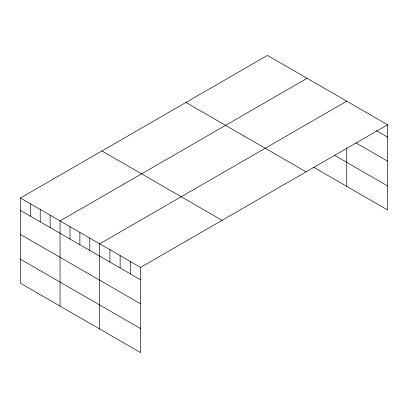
<?xml version="1.0" encoding="UTF-8"?>
<svg xmlns="http://www.w3.org/2000/svg" width="408" height="408" viewBox="0 0 408 408"><rect width="100%" height="100%" fill="white"/><g stroke="black" fill="none" stroke-linecap="round" stroke-linejoin="round"><path stroke-width="0.61" d="M20.4 198.028L140.556 267.398L140.556 352.599L20.4 283.228L20.4 198.028L267.444 55.401L387.6 124.772L387.6 209.972L313.706 167.305M307.096 78.29L60.053 220.922L60.053 306.122M346.749 101.184L99.7 243.816L99.7 329.016M140.556 267.398L387.6 124.772M376.314 130.616L387.6 137.134M355.888 142.856L387.6 161.17M334.631 155.351L387.6 185.936M185.921 102.469L306.077 171.839M101.924 150.96L222.079 220.33M20.4 210.395L140.556 279.76M20.4 234.432L140.556 303.802M20.4 259.192L140.556 328.562M346.749 147.742L346.749 186.385M130.341 261.502L130.341 273.865M120.125 255.607L120.125 267.969M109.915 249.711L109.915 262.074M89.791 238.094L89.791 250.456M79.876 232.366L79.876 244.729M69.962 226.644L69.962 239.006M50.138 215.2L50.138 227.562M40.224 209.477L40.224 221.84M30.314 203.755L30.314 216.118"/></g></svg>
